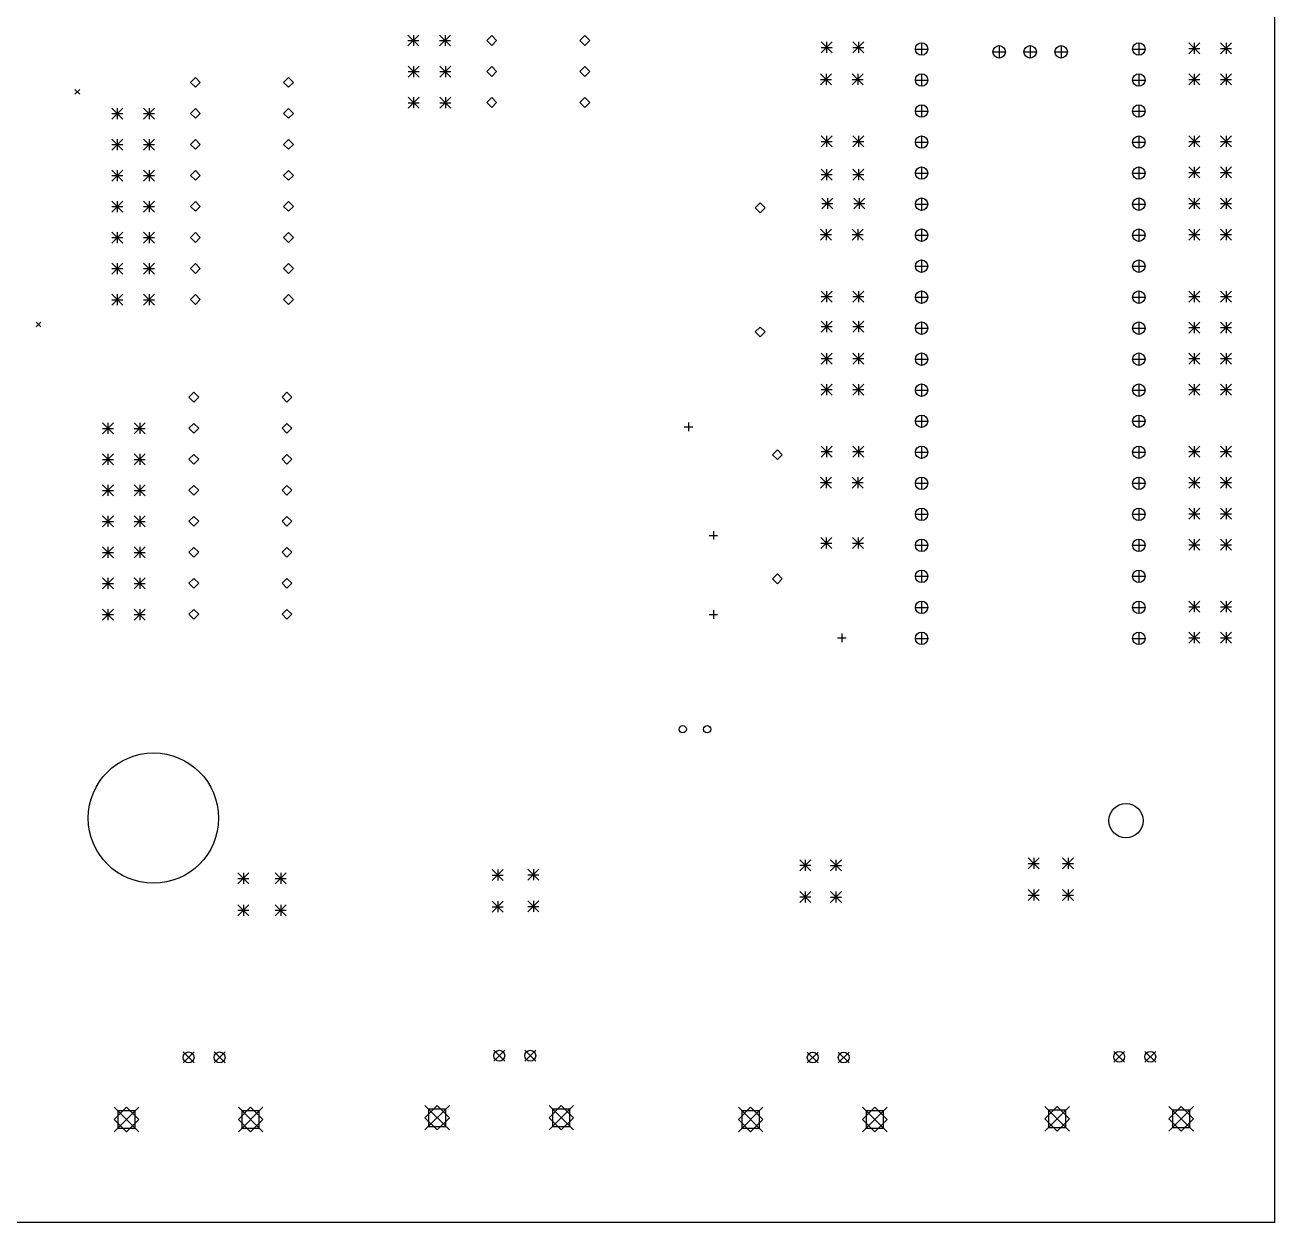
# Model space of a CAD drawing. Extents: x 10 to 419, y -288 to -23.
# Drawn here: x 316.6 to 419, y -216.5 to -118.5 of the extents above; entities that cross this region are included whole.
import ezdxf

# ---------------------------------------------------------------- set-up
doc = ezdxf.new("R2010")
doc.units = 0
doc.layers.add('BLACK', color=7, linetype='CONTINUOUS')

msp = doc.modelspace()

# ---------------------------------------------------------------- linework, layer by layer
at = {"layer": 'BLACK', "linetype": 'CONTINUOUS'}
for p, q in [((418.973, -216.5), (418.973, -23)), ((347.993, -119.298), (348.893, -120.198)), ((348.893, -119.298), (347.993, -120.198)), ((348.443, -119.298), (348.443, -120.198)), ((350.593, -119.298), (351.493, -120.198)), ((351.493, -119.298), (350.593, -120.198)), ((351.043, -119.298), (351.043, -120.198)), ((354.853, -119.348), (354.453, -119.748)), ((355.253, -119.748), (354.853, -119.348)), ((362.473, -119.348), (362.073, -119.748)), ((362.873, -119.748), (362.473, -119.348)), ((347.993, -119.748), (348.893, -119.748)), ((350.593, -119.748), (351.493, -119.748)), ((354.453, -119.748), (354.853, -120.148)), ((354.853, -120.148), (355.253, -119.748)), ((362.073, -119.748), (362.473, -120.148)), ((362.473, -120.148), (362.873, -119.748)), ((381.82, -119.87), (382.72, -120.77)), ((382.72, -119.87), (381.82, -120.77)), ((381.82, -120.32), (382.72, -120.32)), ((382.27, -119.87), (382.27, -120.77)), ((384.42, -119.87), (385.32, -120.77)), ((385.32, -119.87), (384.42, -120.77)), ((384.42, -120.32), (385.32, -120.32)), ((384.87, -119.87), (384.87, -120.77)), ((389.532, -120.446), (390.552, -120.446)), ((390.042, -119.936), (390.042, -120.956)), ((395.882, -120.676), (396.902, -120.676)), ((396.392, -120.166), (396.392, -121.186)), ((398.422, -120.676), (399.442, -120.676)), ((398.932, -120.166), (398.932, -121.186)), ((400.962, -120.676), (401.982, -120.676)), ((401.472, -120.166), (401.472, -121.186)), ((407.312, -120.446), (408.332, -120.446)), ((407.822, -119.936), (407.822, -120.956)), ((411.919, -119.946), (412.819, -120.846)), ((412.819, -119.946), (411.919, -120.846)), ((411.919, -120.396), (412.819, -120.396)), ((412.369, -119.946), (412.369, -120.846)), ((414.519, -119.946), (415.419, -120.846)), ((415.419, -119.946), (414.519, -120.846)), ((414.519, -120.396), (415.419, -120.396)), ((414.969, -119.946), (414.969, -120.846)), ((330.596, -122.777), (330.196, -123.177)), ((330.996, -123.177), (330.596, -122.777)), ((338.216, -122.777), (337.816, -123.177)), ((338.616, -123.177), (338.216, -122.777)), ((348.008, -121.838), (348.908, -122.738)), ((348.908, -121.838), (348.008, -122.738)), ((348.008, -122.288), (348.908, -122.288)), ((348.458, -121.838), (348.458, -122.738)), ((350.608, -121.838), (351.508, -122.738)), ((351.508, -121.838), (350.608, -122.738)), ((350.608, -122.288), (351.508, -122.288)), ((351.058, -121.838), (351.058, -122.738)), ((354.853, -121.888), (354.453, -122.288)), ((354.453, -122.288), (354.853, -122.688)), ((355.253, -122.288), (354.853, -121.888)), ((354.853, -122.688), (355.253, -122.288)), ((362.473, -121.888), (362.073, -122.288)), ((362.073, -122.288), (362.473, -122.688)), ((362.873, -122.288), (362.473, -121.888)), ((362.473, -122.688), (362.873, -122.288)), ((381.769, -122.486), (382.669, -123.386)), ((382.669, -122.486), (381.769, -123.386)), ((382.219, -122.486), (382.219, -123.386)), ((384.369, -122.486), (385.269, -123.386)), ((385.269, -122.486), (384.369, -123.386)), ((384.819, -122.486), (384.819, -123.386)), ((390.042, -122.476), (390.042, -123.496)), ((407.822, -122.476), (407.822, -123.496)), ((411.919, -122.486), (412.819, -123.386)), ((412.819, -122.486), (411.919, -123.386)), ((412.369, -122.486), (412.369, -123.386)), ((414.519, -122.486), (415.419, -123.386)), ((415.419, -122.486), (414.519, -123.386)), ((414.969, -122.486), (414.969, -123.386)), ((320.731, -123.754), (321.131, -124.154)), ((321.131, -123.754), (320.731, -124.154)), ((330.196, -123.177), (330.596, -123.577)), ((330.596, -123.577), (330.996, -123.177)), ((337.816, -123.177), (338.216, -123.577)), ((338.216, -123.577), (338.616, -123.177)), ((381.769, -122.936), (382.669, -122.936)), ((384.369, -122.936), (385.269, -122.936)), ((389.532, -122.986), (390.552, -122.986)), ((407.312, -122.986), (408.332, -122.986)), ((411.919, -122.936), (412.819, -122.936)), ((414.519, -122.936), (415.419, -122.936)), ((348.008, -124.393), (348.908, -125.293)), ((348.908, -124.393), (348.008, -125.293)), ((348.458, -124.393), (348.458, -125.293)), ((350.608, -124.393), (351.508, -125.293)), ((351.508, -124.393), (350.608, -125.293)), ((351.058, -124.393), (351.058, -125.293)), ((354.853, -124.428), (354.453, -124.828)), ((354.453, -124.828), (354.853, -125.228)), ((355.253, -124.828), (354.853, -124.428)), ((354.853, -125.228), (355.253, -124.828)), ((362.473, -124.428), (362.073, -124.828)), ((362.073, -124.828), (362.473, -125.228)), ((362.873, -124.828), (362.473, -124.428)), ((362.473, -125.228), (362.873, -124.828)), ((323.751, -125.282), (324.651, -126.182)), ((324.651, -125.282), (323.751, -126.182)), ((323.751, -125.732), (324.651, -125.732)), ((324.201, -125.282), (324.201, -126.182)), ((326.351, -125.282), (327.251, -126.182)), ((327.251, -125.282), (326.351, -126.182)), ((326.351, -125.732), (327.251, -125.732)), ((326.801, -125.282), (326.801, -126.182)), ((330.596, -125.317), (330.196, -125.717)), ((330.196, -125.717), (330.596, -126.117)), ((330.996, -125.717), (330.596, -125.317)), ((330.596, -126.117), (330.996, -125.717)), ((338.216, -125.317), (337.816, -125.717)), ((337.816, -125.717), (338.216, -126.117)), ((338.616, -125.717), (338.216, -125.317)), ((338.216, -126.117), (338.616, -125.717)), ((348.008, -124.843), (348.908, -124.843)), ((350.608, -124.843), (351.508, -124.843)), ((389.532, -125.526), (390.552, -125.526)), ((390.042, -125.016), (390.042, -126.036)), ((407.312, -125.526), (408.332, -125.526)), ((407.822, -125.016), (407.822, -126.036)), ((323.751, -127.822), (324.651, -128.722)), ((324.651, -127.822), (323.751, -128.722)), ((324.201, -127.822), (324.201, -128.722)), ((326.351, -127.822), (327.251, -128.722)), ((327.251, -127.822), (326.351, -128.722)), ((326.801, -127.822), (326.801, -128.722)), ((330.596, -127.857), (330.196, -128.257)), ((330.996, -128.257), (330.596, -127.857)), ((338.216, -127.857), (337.816, -128.257)), ((338.616, -128.257), (338.216, -127.857)), ((381.82, -127.566), (382.72, -128.466)), ((382.72, -127.566), (381.82, -128.466)), ((382.27, -127.566), (382.27, -128.466)), ((384.42, -127.566), (385.32, -128.466)), ((385.32, -127.566), (384.42, -128.466)), ((384.87, -127.566), (384.87, -128.466)), ((390.042, -127.556), (390.042, -128.576)), ((407.822, -127.556), (407.822, -128.576)), ((411.919, -127.566), (412.819, -128.466)), ((412.819, -127.566), (411.919, -128.466)), ((412.369, -127.566), (412.369, -128.466)), ((414.519, -127.566), (415.419, -128.466)), ((415.419, -127.566), (414.519, -128.466)), ((414.969, -127.566), (414.969, -128.466)), ((323.751, -128.272), (324.651, -128.272)), ((326.351, -128.272), (327.251, -128.272)), ((330.196, -128.257), (330.596, -128.657)), ((330.596, -128.657), (330.996, -128.257)), ((337.816, -128.257), (338.216, -128.657)), ((338.216, -128.657), (338.616, -128.257)), ((381.82, -128.016), (382.72, -128.016)), ((384.42, -128.016), (385.32, -128.016)), ((389.532, -128.066), (390.552, -128.066)), ((407.312, -128.066), (408.332, -128.066)), ((411.919, -128.016), (412.819, -128.016)), ((414.519, -128.016), (415.419, -128.016)), ((323.751, -130.362), (324.651, -131.262)), ((324.651, -130.362), (323.751, -131.262)), ((323.751, -130.812), (324.651, -130.812)), ((324.201, -130.362), (324.201, -131.262)), ((326.351, -130.362), (327.251, -131.262)), ((327.251, -130.362), (326.351, -131.262)), ((326.351, -130.812), (327.251, -130.812)), ((326.801, -130.362), (326.801, -131.262)), ((330.596, -130.397), (330.196, -130.797)), ((330.196, -130.797), (330.596, -131.197)), ((330.996, -130.797), (330.596, -130.397)), ((330.596, -131.197), (330.996, -130.797)), ((338.216, -130.397), (337.816, -130.797)), ((337.816, -130.797), (338.216, -131.197)), ((338.616, -130.797), (338.216, -130.397)), ((338.216, -131.197), (338.616, -130.797)), ((381.82, -130.284), (382.72, -131.184)), ((382.72, -130.284), (381.82, -131.184)), ((381.82, -130.734), (382.72, -130.734)), ((382.27, -130.284), (382.27, -131.184)), ((384.42, -130.284), (385.32, -131.184)), ((385.32, -130.284), (384.42, -131.184)), ((384.42, -130.734), (385.32, -130.734)), ((384.87, -130.284), (384.87, -131.184)), ((389.532, -130.606), (390.552, -130.606)), ((390.042, -130.096), (390.042, -131.116)), ((407.312, -130.606), (408.332, -130.606)), ((407.822, -130.096), (407.822, -131.116)), ((411.919, -130.106), (412.819, -131.006)), ((412.819, -130.106), (411.919, -131.006)), ((411.919, -130.556), (412.819, -130.556)), ((412.369, -130.106), (412.369, -131.006)), ((414.519, -130.106), (415.419, -131.006)), ((415.419, -130.106), (414.519, -131.006)), ((414.519, -130.556), (415.419, -130.556)), ((414.969, -130.106), (414.969, -131.006)), ((323.751, -132.902), (324.651, -133.802)), ((324.651, -132.902), (323.751, -133.802)), ((324.201, -132.902), (324.201, -133.802)), ((326.351, -132.902), (327.251, -133.802)), ((327.251, -132.902), (326.351, -133.802)), ((326.801, -132.902), (326.801, -133.802)), ((330.596, -132.937), (330.196, -133.337)), ((330.996, -133.337), (330.596, -132.937)), ((338.216, -132.937), (337.816, -133.337)), ((338.616, -133.337), (338.216, -132.937)), ((381.887, -132.646), (382.787, -133.546)), ((382.787, -132.646), (381.887, -133.546)), ((382.337, -132.646), (382.337, -133.546)), ((384.487, -132.646), (385.387, -133.546)), ((385.387, -132.646), (384.487, -133.546)), ((384.937, -132.646), (384.937, -133.546)), ((390.042, -132.636), (390.042, -133.656)), ((407.822, -132.636), (407.822, -133.656)), ((411.919, -132.646), (412.819, -133.546)), ((412.819, -132.646), (411.919, -133.546)), ((412.369, -132.646), (412.369, -133.546)), ((414.519, -132.646), (415.419, -133.546)), ((415.419, -132.646), (414.519, -133.546)), ((414.969, -132.646), (414.969, -133.546)), ((323.751, -133.352), (324.651, -133.352)), ((326.351, -133.352), (327.251, -133.352)), ((330.196, -133.337), (330.596, -133.737)), ((330.596, -133.737), (330.996, -133.337)), ((337.816, -133.337), (338.216, -133.737)), ((338.216, -133.737), (338.616, -133.337)), ((376.83, -133.05), (376.43, -133.45)), ((376.43, -133.45), (376.83, -133.85)), ((377.23, -133.45), (376.83, -133.05)), ((376.83, -133.85), (377.23, -133.45)), ((381.887, -133.096), (382.787, -133.096)), ((384.487, -133.096), (385.387, -133.096)), ((389.532, -133.146), (390.552, -133.146)), ((407.312, -133.146), (408.332, -133.146)), ((411.919, -133.096), (412.819, -133.096)), ((414.519, -133.096), (415.419, -133.096)), ((323.751, -135.442), (324.651, -136.342)), ((324.651, -135.442), (323.751, -136.342)), ((323.751, -135.892), (324.651, -135.892)), ((324.201, -135.442), (324.201, -136.342)), ((326.351, -135.442), (327.251, -136.342)), ((327.251, -135.442), (326.351, -136.342)), ((326.351, -135.892), (327.251, -135.892)), ((326.801, -135.442), (326.801, -136.342)), ((330.596, -135.477), (330.196, -135.877)), ((330.196, -135.877), (330.596, -136.277)), ((330.996, -135.877), (330.596, -135.477)), ((330.596, -136.277), (330.996, -135.877)), ((338.216, -135.477), (337.816, -135.877)), ((337.816, -135.877), (338.216, -136.277)), ((338.616, -135.877), (338.216, -135.477)), ((338.216, -136.277), (338.616, -135.877)), ((381.769, -135.186), (382.669, -136.086)), ((382.669, -135.186), (381.769, -136.086)), ((381.769, -135.636), (382.669, -135.636)), ((382.219, -135.186), (382.219, -136.086)), ((384.369, -135.186), (385.269, -136.086)), ((385.269, -135.186), (384.369, -136.086)), ((384.369, -135.636), (385.269, -135.636)), ((384.819, -135.186), (384.819, -136.086)), ((389.532, -135.686), (390.552, -135.686)), ((390.042, -135.176), (390.042, -136.196)), ((407.312, -135.686), (408.332, -135.686)), ((407.822, -135.176), (407.822, -136.196)), ((411.919, -135.186), (412.819, -136.086)), ((412.819, -135.186), (411.919, -136.086)), ((411.919, -135.636), (412.819, -135.636)), ((412.369, -135.186), (412.369, -136.086)), ((414.519, -135.186), (415.419, -136.086)), ((415.419, -135.186), (414.519, -136.086)), ((414.519, -135.636), (415.419, -135.636)), ((414.969, -135.186), (414.969, -136.086)), ((323.751, -137.982), (324.651, -138.882)), ((324.651, -137.982), (323.751, -138.882)), ((324.201, -137.982), (324.201, -138.882)), ((326.351, -137.982), (327.251, -138.882)), ((327.251, -137.982), (326.351, -138.882)), ((326.801, -137.982), (326.801, -138.882)), ((330.596, -138.017), (330.196, -138.417)), ((330.996, -138.417), (330.596, -138.017)), ((338.216, -138.017), (337.816, -138.417)), ((338.616, -138.417), (338.216, -138.017)), ((390.042, -137.716), (390.042, -138.736)), ((407.822, -137.716), (407.822, -138.736)), ((323.751, -138.432), (324.651, -138.432)), ((326.351, -138.432), (327.251, -138.432)), ((330.196, -138.417), (330.596, -138.817)), ((330.596, -138.817), (330.996, -138.417)), ((337.816, -138.417), (338.216, -138.817)), ((338.216, -138.817), (338.616, -138.417)), ((389.532, -138.226), (390.552, -138.226)), ((407.312, -138.226), (408.332, -138.226)), ((323.751, -140.522), (324.651, -141.422)), ((324.651, -140.522), (323.751, -141.422)), ((323.751, -140.972), (324.651, -140.972)), ((324.201, -140.522), (324.201, -141.422)), ((326.351, -140.522), (327.251, -141.422)), ((327.251, -140.522), (326.351, -141.422)), ((326.351, -140.972), (327.251, -140.972)), ((326.801, -140.522), (326.801, -141.422)), ((330.596, -140.557), (330.196, -140.957)), ((330.196, -140.957), (330.596, -141.357)), ((330.996, -140.957), (330.596, -140.557)), ((330.596, -141.357), (330.996, -140.957)), ((338.216, -140.557), (337.816, -140.957)), ((337.816, -140.957), (338.216, -141.357)), ((338.616, -140.957), (338.216, -140.557)), ((338.216, -141.357), (338.616, -140.957)), ((381.82, -140.266), (382.72, -141.166)), ((382.72, -140.266), (381.82, -141.166)), ((381.82, -140.716), (382.72, -140.716)), ((382.27, -140.266), (382.27, -141.166)), ((384.42, -140.266), (385.32, -141.166)), ((385.32, -140.266), (384.42, -141.166)), ((384.42, -140.716), (385.32, -140.716)), ((384.87, -140.266), (384.87, -141.166)), ((389.532, -140.766), (390.552, -140.766)), ((390.042, -140.256), (390.042, -141.276)), ((407.312, -140.766), (408.332, -140.766)), ((407.822, -140.256), (407.822, -141.276)), ((411.919, -140.266), (412.819, -141.166)), ((412.819, -140.266), (411.919, -141.166)), ((411.919, -140.716), (412.819, -140.716)), ((412.369, -140.266), (412.369, -141.166)), ((414.519, -140.266), (415.419, -141.166)), ((415.419, -140.266), (414.519, -141.166)), ((414.519, -140.716), (415.419, -140.716)), ((414.969, -140.266), (414.969, -141.166)), ((317.554, -142.804), (317.954, -143.204)), ((317.954, -142.804), (317.554, -143.204)), ((376.83, -143.21), (376.43, -143.61)), ((377.23, -143.61), (376.83, -143.21)), ((381.82, -142.73), (382.72, -143.63)), ((382.72, -142.73), (381.82, -143.63)), ((381.82, -143.18), (382.72, -143.18)), ((382.27, -142.73), (382.27, -143.63)), ((384.42, -142.73), (385.32, -143.63)), ((385.32, -142.73), (384.42, -143.63)), ((384.42, -143.18), (385.32, -143.18)), ((384.87, -142.73), (384.87, -143.63)), ((390.042, -142.796), (390.042, -143.816)), ((407.822, -142.796), (407.822, -143.816)), ((411.919, -142.806), (412.819, -143.706)), ((412.819, -142.806), (411.919, -143.706)), ((412.369, -142.806), (412.369, -143.706)), ((414.519, -142.806), (415.419, -143.706)), ((415.419, -142.806), (414.519, -143.706)), ((414.969, -142.806), (414.969, -143.706)), ((376.43, -143.61), (376.83, -144.01)), ((376.83, -144.01), (377.23, -143.61)), ((389.532, -143.306), (390.552, -143.306)), ((407.312, -143.306), (408.332, -143.306)), ((411.919, -143.256), (412.819, -143.256)), ((414.519, -143.256), (415.419, -143.256)), ((381.82, -145.346), (382.72, -146.246)), ((382.72, -145.346), (381.82, -146.246)), ((381.82, -145.796), (382.72, -145.796)), ((382.27, -145.346), (382.27, -146.246)), ((384.42, -145.346), (385.32, -146.246)), ((385.32, -145.346), (384.42, -146.246)), ((384.42, -145.796), (385.32, -145.796)), ((384.87, -145.346), (384.87, -146.246)), ((389.532, -145.846), (390.552, -145.846)), ((390.042, -145.336), (390.042, -146.356)), ((407.312, -145.846), (408.332, -145.846)), ((407.822, -145.336), (407.822, -146.356)), ((411.919, -145.346), (412.819, -146.246)), ((412.819, -145.346), (411.919, -146.246)), ((411.919, -145.796), (412.819, -145.796)), ((412.369, -145.346), (412.369, -146.246)), ((414.519, -145.346), (415.419, -146.246)), ((415.419, -145.346), (414.519, -146.246)), ((414.519, -145.796), (415.419, -145.796)), ((414.969, -145.346), (414.969, -146.246)), ((381.82, -147.886), (382.72, -148.786)), ((382.72, -147.886), (381.82, -148.786)), ((381.82, -148.336), (382.72, -148.336)), ((382.27, -147.886), (382.27, -148.786)), ((384.42, -147.886), (385.32, -148.786)), ((385.32, -147.886), (384.42, -148.786)), ((384.42, -148.336), (385.32, -148.336)), ((384.87, -147.886), (384.87, -148.786)), ((390.042, -147.876), (390.042, -148.896)), ((407.822, -147.876), (407.822, -148.896)), ((411.919, -147.886), (412.819, -148.786)), ((412.819, -147.886), (411.919, -148.786)), ((411.919, -148.336), (412.819, -148.336)), ((412.369, -147.886), (412.369, -148.786)), ((414.519, -147.886), (415.419, -148.786)), ((415.419, -147.886), (414.519, -148.786)), ((414.519, -148.336), (415.419, -148.336)), ((414.969, -147.886), (414.969, -148.786)), ((330.469, -148.558), (330.069, -148.958)), ((330.069, -148.958), (330.469, -149.358)), ((330.869, -148.958), (330.469, -148.558)), ((330.469, -149.358), (330.869, -148.958)), ((338.089, -148.558), (337.689, -148.958)), ((337.689, -148.958), (338.089, -149.358)), ((338.489, -148.958), (338.089, -148.558)), ((338.089, -149.358), (338.489, -148.958)), ((389.532, -148.386), (390.552, -148.386)), ((407.312, -148.386), (408.332, -148.386)), ((390.042, -150.416), (390.042, -151.436)), ((407.822, -150.416), (407.822, -151.436)), ((322.989, -151.063), (323.889, -151.963)), ((323.889, -151.063), (322.989, -151.963)), ((323.439, -151.063), (323.439, -151.963)), ((325.589, -151.063), (326.489, -151.963)), ((326.489, -151.063), (325.589, -151.963)), ((326.039, -151.063), (326.039, -151.963)), ((330.469, -151.098), (330.069, -151.498)), ((330.869, -151.498), (330.469, -151.098)), ((338.089, -151.098), (337.689, -151.498)), ((338.489, -151.498), (338.089, -151.098)), ((370.617, -151.384), (371.317, -151.384)), ((370.967, -151.034), (370.967, -151.734)), ((389.532, -150.926), (390.552, -150.926)), ((407.312, -150.926), (408.332, -150.926)), ((322.989, -151.513), (323.889, -151.513)), ((325.589, -151.513), (326.489, -151.513)), ((330.069, -151.498), (330.469, -151.898)), ((330.469, -151.898), (330.869, -151.498)), ((337.689, -151.498), (338.089, -151.898)), ((338.089, -151.898), (338.489, -151.498)), ((378.236, -153.27), (377.836, -153.67)), ((378.636, -153.67), (378.236, -153.27)), ((381.82, -152.966), (382.72, -153.866)), ((382.72, -152.966), (381.82, -153.866)), ((381.82, -153.416), (382.72, -153.416)), ((382.27, -152.966), (382.27, -153.866)), ((384.42, -152.966), (385.32, -153.866)), ((385.32, -152.966), (384.42, -153.866)), ((384.42, -153.416), (385.32, -153.416)), ((384.87, -152.966), (384.87, -153.866)), ((389.532, -153.466), (390.552, -153.466)), ((390.042, -152.956), (390.042, -153.976)), ((407.312, -153.466), (408.332, -153.466)), ((407.822, -152.956), (407.822, -153.976)), ((411.919, -152.966), (412.819, -153.866)), ((412.819, -152.966), (411.919, -153.866)), ((411.919, -153.416), (412.819, -153.416)), ((412.369, -152.966), (412.369, -153.866)), ((414.519, -152.966), (415.419, -153.866)), ((415.419, -152.966), (414.519, -153.866)), ((414.519, -153.416), (415.419, -153.416)), ((414.969, -152.966), (414.969, -153.866)), ((322.989, -153.603), (323.889, -154.503)), ((323.889, -153.603), (322.989, -154.503)), ((322.989, -154.053), (323.889, -154.053)), ((323.439, -153.603), (323.439, -154.503)), ((325.589, -153.603), (326.489, -154.503)), ((326.489, -153.603), (325.589, -154.503)), ((325.589, -154.053), (326.489, -154.053)), ((326.039, -153.603), (326.039, -154.503)), ((330.469, -153.638), (330.069, -154.038)), ((330.069, -154.038), (330.469, -154.438)), ((330.869, -154.038), (330.469, -153.638)), ((330.469, -154.438), (330.869, -154.038)), ((338.089, -153.638), (337.689, -154.038)), ((337.689, -154.038), (338.089, -154.438)), ((338.489, -154.038), (338.089, -153.638)), ((338.089, -154.438), (338.489, -154.038)), ((377.836, -153.67), (378.236, -154.07)), ((378.236, -154.07), (378.636, -153.67)), ((381.769, -155.506), (382.669, -156.406)), ((382.669, -155.506), (381.769, -156.406)), ((382.219, -155.506), (382.219, -156.406)), ((384.369, -155.506), (385.269, -156.406)), ((385.269, -155.506), (384.369, -156.406)), ((384.819, -155.506), (384.819, -156.406)), ((390.042, -155.496), (390.042, -156.516)), ((407.822, -155.496), (407.822, -156.516)), ((411.919, -155.506), (412.819, -156.406)), ((412.819, -155.506), (411.919, -156.406)), ((412.369, -155.506), (412.369, -156.406)), ((414.519, -155.506), (415.419, -156.406)), ((415.419, -155.506), (414.519, -156.406)), ((414.969, -155.506), (414.969, -156.406)), ((322.989, -156.143), (323.889, -157.043)), ((323.889, -156.143), (322.989, -157.043)), ((323.439, -156.143), (323.439, -157.043)), ((325.589, -156.143), (326.489, -157.043)), ((326.489, -156.143), (325.589, -157.043)), ((326.039, -156.143), (326.039, -157.043)), ((330.469, -156.178), (330.069, -156.578)), ((330.869, -156.578), (330.469, -156.178)), ((338.089, -156.178), (337.689, -156.578)), ((338.489, -156.578), (338.089, -156.178)), ((381.769, -155.956), (382.669, -155.956)), ((384.369, -155.956), (385.269, -155.956)), ((389.532, -156.006), (390.552, -156.006)), ((407.312, -156.006), (408.332, -156.006)), ((411.919, -155.956), (412.819, -155.956)), ((414.519, -155.956), (415.419, -155.956)), ((322.989, -156.593), (323.889, -156.593)), ((325.589, -156.593), (326.489, -156.593)), ((330.069, -156.578), (330.469, -156.978)), ((330.469, -156.978), (330.869, -156.578)), ((337.689, -156.578), (338.089, -156.978)), ((338.089, -156.978), (338.489, -156.578)), ((389.532, -158.546), (390.552, -158.546)), ((390.042, -158.036), (390.042, -159.056)), ((407.312, -158.546), (408.332, -158.546)), ((407.822, -158.036), (407.822, -159.056)), ((411.919, -158.046), (412.819, -158.946)), ((412.819, -158.046), (411.919, -158.946)), ((411.919, -158.496), (412.819, -158.496)), ((412.369, -158.046), (412.369, -158.946)), ((414.519, -158.046), (415.419, -158.946)), ((415.419, -158.046), (414.519, -158.946)), ((414.519, -158.496), (415.419, -158.496)), ((414.969, -158.046), (414.969, -158.946)), ((322.989, -158.683), (323.889, -159.583)), ((323.889, -158.683), (322.989, -159.583)), ((322.989, -159.133), (323.889, -159.133)), ((323.439, -158.683), (323.439, -159.583)), ((325.589, -158.683), (326.489, -159.583)), ((326.489, -158.683), (325.589, -159.583)), ((325.589, -159.133), (326.489, -159.133)), ((326.039, -158.683), (326.039, -159.583)), ((330.469, -158.718), (330.069, -159.118)), ((330.069, -159.118), (330.469, -159.518)), ((330.869, -159.118), (330.469, -158.718)), ((330.469, -159.518), (330.869, -159.118)), ((338.089, -158.718), (337.689, -159.118)), ((337.689, -159.118), (338.089, -159.518)), ((338.489, -159.118), (338.089, -158.718)), ((338.089, -159.518), (338.489, -159.118)), ((372.649, -160.274), (373.349, -160.274)), ((372.999, -159.924), (372.999, -160.624)), ((381.79, -160.459), (382.69, -161.359)), ((382.69, -160.459), (381.79, -161.359)), ((382.24, -160.459), (382.24, -161.359)), ((384.39, -160.459), (385.29, -161.359)), ((385.29, -160.459), (384.39, -161.359)), ((384.84, -160.459), (384.84, -161.359)), ((390.042, -160.576), (390.042, -161.596)), ((407.822, -160.576), (407.822, -161.596)), ((411.919, -160.586), (412.819, -161.486)), ((412.819, -160.586), (411.919, -161.486)), ((412.369, -160.586), (412.369, -161.486)), ((414.519, -160.586), (415.419, -161.486)), ((415.419, -160.586), (414.519, -161.486)), ((414.969, -160.586), (414.969, -161.486)), ((322.989, -161.223), (323.889, -162.123)), ((323.889, -161.223), (322.989, -162.123)), ((323.439, -161.223), (323.439, -162.123)), ((325.589, -161.223), (326.489, -162.123)), ((326.489, -161.223), (325.589, -162.123)), ((326.039, -161.223), (326.039, -162.123)), ((330.469, -161.258), (330.069, -161.658)), ((330.069, -161.658), (330.469, -162.058)), ((330.869, -161.658), (330.469, -161.258)), ((330.469, -162.058), (330.869, -161.658)), ((338.089, -161.258), (337.689, -161.658)), ((337.689, -161.658), (338.089, -162.058)), ((338.489, -161.658), (338.089, -161.258)), ((338.089, -162.058), (338.489, -161.658)), ((381.79, -160.909), (382.69, -160.909)), ((384.39, -160.909), (385.29, -160.909)), ((389.532, -161.086), (390.552, -161.086)), ((407.312, -161.086), (408.332, -161.086)), ((411.919, -161.036), (412.819, -161.036)), ((414.519, -161.036), (415.419, -161.036)), ((322.989, -161.673), (323.889, -161.673)), ((325.589, -161.673), (326.489, -161.673)), ((378.236, -163.43), (377.836, -163.83)), ((378.636, -163.83), (378.236, -163.43)), ((389.532, -163.626), (390.552, -163.626)), ((390.042, -163.116), (390.042, -164.136)), ((407.312, -163.626), (408.332, -163.626)), ((407.822, -163.116), (407.822, -164.136)), ((322.989, -163.763), (323.889, -164.663)), ((323.889, -163.763), (322.989, -164.663)), ((322.989, -164.213), (323.889, -164.213)), ((323.439, -163.763), (323.439, -164.663)), ((325.589, -163.763), (326.489, -164.663)), ((326.489, -163.763), (325.589, -164.663)), ((325.589, -164.213), (326.489, -164.213)), ((326.039, -163.763), (326.039, -164.663)), ((330.469, -163.798), (330.069, -164.198)), ((330.069, -164.198), (330.469, -164.598)), ((330.869, -164.198), (330.469, -163.798)), ((330.469, -164.598), (330.869, -164.198)), ((338.089, -163.798), (337.689, -164.198)), ((337.689, -164.198), (338.089, -164.598)), ((338.489, -164.198), (338.089, -163.798)), ((338.089, -164.598), (338.489, -164.198)), ((377.836, -163.83), (378.236, -164.23)), ((378.236, -164.23), (378.636, -163.83)), ((390.042, -165.656), (390.042, -166.676)), ((407.822, -165.656), (407.822, -166.676)), ((411.919, -165.666), (412.819, -166.566)), ((412.819, -165.666), (411.919, -166.566)), ((412.369, -165.666), (412.369, -166.566)), ((414.519, -165.666), (415.419, -166.566)), ((415.419, -165.666), (414.519, -166.566)), ((414.969, -165.666), (414.969, -166.566)), ((322.989, -166.303), (323.889, -167.203)), ((323.889, -166.303), (322.989, -167.203)), ((322.989, -166.753), (323.889, -166.753)), ((323.439, -166.303), (323.439, -167.203)), ((325.589, -166.303), (326.489, -167.203)), ((326.489, -166.303), (325.589, -167.203)), ((325.589, -166.753), (326.489, -166.753)), ((326.039, -166.303), (326.039, -167.203)), ((330.469, -166.338), (330.069, -166.738)), ((330.069, -166.738), (330.469, -167.138)), ((330.869, -166.738), (330.469, -166.338)), ((330.469, -167.138), (330.869, -166.738)), ((338.089, -166.338), (337.689, -166.738)), ((337.689, -166.738), (338.089, -167.138)), ((338.489, -166.738), (338.089, -166.338)), ((338.089, -167.138), (338.489, -166.738)), ((372.649, -166.751), (373.349, -166.751)), ((372.999, -166.401), (372.999, -167.101)), ((389.532, -166.166), (390.552, -166.166)), ((407.312, -166.166), (408.332, -166.166)), ((411.919, -166.116), (412.819, -166.116)), ((414.519, -166.116), (415.419, -166.116)), ((383.169, -168.656), (383.869, -168.656)), ((383.519, -168.306), (383.519, -169.006)), ((389.532, -168.706), (390.552, -168.706)), ((390.042, -168.196), (390.042, -169.216)), ((407.312, -168.706), (408.332, -168.706)), ((407.822, -168.196), (407.822, -169.216)), ((411.919, -168.206), (412.819, -169.106)), ((412.819, -168.206), (411.919, -169.106)), ((411.919, -168.656), (412.819, -168.656)), ((412.369, -168.206), (412.369, -169.106)), ((414.519, -168.206), (415.419, -169.106)), ((415.419, -168.206), (414.519, -169.106)), ((414.519, -168.656), (415.419, -168.656)), ((414.969, -168.206), (414.969, -169.106)), ((380.07, -186.83), (380.97, -187.73)), ((380.97, -186.83), (380.07, -187.73)), ((380.52, -186.83), (380.52, -187.73)), ((382.582, -186.847), (383.482, -187.747)), ((383.482, -186.847), (382.582, -187.747)), ((383.032, -186.847), (383.032, -187.747)), ((398.776, -186.68), (399.676, -187.58)), ((399.676, -186.68), (398.776, -187.58)), ((398.776, -187.13), (399.676, -187.13)), ((399.226, -186.68), (399.226, -187.58)), ((401.59, -186.68), (402.49, -187.58)), ((402.49, -186.68), (401.59, -187.58)), ((401.59, -187.13), (402.49, -187.13)), ((402.04, -186.68), (402.04, -187.58)), ((334.081, -187.919), (334.981, -188.819)), ((334.981, -187.919), (334.081, -188.819)), ((334.531, -187.919), (334.531, -188.819)), ((337.129, -187.919), (338.029, -188.819)), ((338.029, -187.919), (337.129, -188.819)), ((337.579, -187.919), (337.579, -188.819)), ((354.896, -187.639), (355.796, -188.539)), ((355.796, -187.639), (354.896, -188.539)), ((354.896, -188.089), (355.796, -188.089)), ((355.346, -187.639), (355.346, -188.539)), ((357.817, -187.609), (358.717, -188.509)), ((358.717, -187.609), (357.817, -188.509)), ((357.817, -188.059), (358.717, -188.059)), ((358.267, -187.609), (358.267, -188.509)), ((380.07, -187.28), (380.97, -187.28)), ((382.582, -187.297), (383.482, -187.297)), ((334.081, -188.369), (334.981, -188.369)), ((337.129, -188.369), (338.029, -188.369)), ((398.776, -189.28), (399.676, -190.18)), ((399.676, -189.28), (398.776, -190.18)), ((399.226, -189.28), (399.226, -190.18)), ((401.59, -189.28), (402.49, -190.18)), ((402.49, -189.28), (401.59, -190.18)), ((402.04, -189.28), (402.04, -190.18)), ((354.896, -190.239), (355.796, -191.139)), ((355.796, -190.239), (354.896, -191.139)), ((355.346, -190.239), (355.346, -191.139)), ((357.817, -190.209), (358.717, -191.109)), ((358.717, -190.209), (357.817, -191.109)), ((358.267, -190.209), (358.267, -191.109)), ((380.07, -189.43), (380.97, -190.33)), ((380.97, -189.43), (380.07, -190.33)), ((380.07, -189.88), (380.97, -189.88)), ((380.52, -189.43), (380.52, -190.33)), ((382.582, -189.447), (383.482, -190.347)), ((383.482, -189.447), (382.582, -190.347)), ((382.582, -189.897), (383.482, -189.897)), ((383.032, -189.447), (383.032, -190.347)), ((398.776, -189.73), (399.676, -189.73)), ((401.59, -189.73), (402.49, -189.73)), ((334.081, -190.519), (334.981, -191.419)), ((334.981, -190.519), (334.081, -191.419)), ((334.081, -190.969), (334.981, -190.969)), ((334.531, -190.519), (334.531, -191.419)), ((337.129, -190.519), (338.029, -191.419)), ((338.029, -190.519), (337.129, -191.419)), ((337.129, -190.969), (338.029, -190.969)), ((337.579, -190.519), (337.579, -191.419)), ((354.896, -190.689), (355.796, -190.689)), ((357.817, -190.659), (358.717, -190.659)), ((329.595, -202.575), (330.485, -203.465)), ((330.485, -202.575), (329.595, -203.465)), ((332.135, -202.575), (333.025, -203.465)), ((333.025, -202.575), (332.135, -203.465)), ((355.025, -202.435), (355.915, -203.325)), ((355.915, -202.435), (355.025, -203.325)), ((357.565, -202.435), (358.455, -203.325)), ((358.455, -202.435), (357.565, -203.325)), ((380.685, -202.585), (381.575, -203.475)), ((381.575, -202.585), (380.685, -203.475)), ((383.225, -202.585), (384.115, -203.475)), ((384.115, -202.585), (383.225, -203.475)), ((405.775, -202.525), (406.665, -203.415)), ((406.665, -202.525), (405.775, -203.415)), ((408.315, -202.525), (409.205, -203.415)), ((409.205, -202.525), (408.315, -203.415)), ((323.955, -207.095), (325.965, -209.105)), ((325.965, -207.095), (323.955, -209.105)), ((324.96, -207.095), (323.955, -208.1)), ((325.671, -207.389), (324.249, -207.389)), ((324.249, -207.389), (324.249, -208.811)), ((325.965, -208.1), (324.96, -207.095)), ((325.671, -208.811), (325.671, -207.389)), ((334.115, -207.095), (336.125, -209.105)), ((336.125, -207.095), (334.115, -209.105)), ((335.12, -207.095), (334.115, -208.1)), ((335.831, -207.389), (334.409, -207.389)), ((334.409, -207.389), (334.409, -208.811)), ((336.125, -208.1), (335.12, -207.095)), ((335.831, -208.811), (335.831, -207.389)), ((349.385, -206.955), (351.395, -208.965)), ((351.395, -206.955), (349.385, -208.965)), ((350.39, -206.955), (349.385, -207.96)), ((351.101, -207.249), (349.679, -207.249)), ((349.679, -207.249), (349.679, -208.671)), ((351.395, -207.96), (350.39, -206.955)), ((351.101, -208.671), (351.101, -207.249)), ((359.545, -206.955), (361.555, -208.965)), ((361.555, -206.955), (359.545, -208.965)), ((360.55, -206.955), (359.545, -207.96)), ((361.261, -207.249), (359.839, -207.249)), ((359.839, -207.249), (359.839, -208.671)), ((361.555, -207.96), (360.55, -206.955)), ((361.261, -208.671), (361.261, -207.249)), ((375.045, -207.105), (377.055, -209.115)), ((377.055, -207.105), (375.045, -209.115)), ((376.05, -207.105), (375.045, -208.11)), ((376.761, -207.399), (375.339, -207.399)), ((375.339, -207.399), (375.339, -208.821)), ((377.055, -208.11), (376.05, -207.105)), ((376.761, -208.821), (376.761, -207.399)), ((385.205, -207.105), (387.215, -209.115)), ((387.215, -207.105), (385.205, -209.115)), ((386.21, -207.105), (385.205, -208.11)), ((386.921, -207.399), (385.499, -207.399)), ((385.499, -207.399), (385.499, -208.821)), ((387.215, -208.11), (386.21, -207.105)), ((386.921, -208.821), (386.921, -207.399)), ((400.135, -207.045), (402.145, -209.055)), ((402.145, -207.045), (400.135, -209.055)), ((401.14, -207.045), (400.135, -208.05)), ((401.851, -207.339), (400.429, -207.339)), ((400.429, -207.339), (400.429, -208.761)), ((402.145, -208.05), (401.14, -207.045)), ((401.851, -208.761), (401.851, -207.339)), ((410.295, -207.045), (412.305, -209.055)), ((412.305, -207.045), (410.295, -209.055)), ((411.3, -207.045), (410.295, -208.05)), ((412.011, -207.339), (410.589, -207.339)), ((410.589, -207.339), (410.589, -208.761)), ((412.305, -208.05), (411.3, -207.045)), ((412.011, -208.761), (412.011, -207.339)), ((323.955, -208.1), (324.96, -209.105)), ((324.96, -209.105), (325.965, -208.1)), ((334.115, -208.1), (335.12, -209.105)), ((335.12, -209.105), (336.125, -208.1)), ((349.385, -207.96), (350.39, -208.965)), ((349.679, -208.671), (351.101, -208.671)), ((350.39, -208.965), (351.395, -207.96)), ((359.545, -207.96), (360.55, -208.965)), ((359.839, -208.671), (361.261, -208.671)), ((360.55, -208.965), (361.555, -207.96)), ((375.045, -208.11), (376.05, -209.115)), ((376.05, -209.115), (377.055, -208.11)), ((385.205, -208.11), (386.21, -209.115)), ((386.21, -209.115), (387.215, -208.11)), ((400.135, -208.05), (401.14, -209.055)), ((401.14, -209.055), (402.145, -208.05)), ((410.295, -208.05), (411.3, -209.055)), ((411.3, -209.055), (412.305, -208.05)), ((324.249, -208.811), (325.671, -208.811)), ((334.409, -208.811), (335.831, -208.811)), ((375.339, -208.821), (376.761, -208.821)), ((385.499, -208.821), (386.921, -208.821)), ((400.429, -208.761), (401.851, -208.761)), ((410.589, -208.761), (412.011, -208.761)), ((12.573, -216.5), (418.973, -216.5))]:
    msp.add_line(p, q, dxfattribs=at)
at = {"layer": 'BLACK'}
for centre, radius in [((390.042, -120.446), 0.51), ((396.392, -120.676), 0.51), ((398.932, -120.676), 0.51), ((401.472, -120.676), 0.51), ((407.822, -120.446), 0.51), ((390.042, -122.986), 0.51), ((407.822, -122.986), 0.51), ((390.042, -125.526), 0.51), ((407.822, -125.526), 0.51), ((390.042, -128.066), 0.51), ((407.822, -128.066), 0.51), ((390.042, -130.606), 0.51), ((407.822, -130.606), 0.51), ((390.042, -133.146), 0.51), ((407.822, -133.146), 0.51), ((390.042, -135.686), 0.51), ((407.822, -135.686), 0.51), ((390.042, -138.226), 0.51), ((407.822, -138.226), 0.51), ((390.042, -140.766), 0.51), ((407.822, -140.766), 0.51), ((390.042, -143.306), 0.51), ((407.822, -143.306), 0.51), ((390.042, -145.846), 0.51), ((407.822, -145.846), 0.51), ((390.042, -148.386), 0.51), ((407.822, -148.386), 0.51), ((390.042, -150.926), 0.51), ((407.822, -150.926), 0.51), ((390.042, -153.466), 0.51), ((407.822, -153.466), 0.51), ((390.042, -156.006), 0.51), ((407.822, -156.006), 0.51), ((390.042, -158.546), 0.51), ((407.822, -158.546), 0.51), ((390.042, -161.086), 0.51), ((407.822, -161.086), 0.51), ((390.042, -163.626), 0.51), ((407.822, -163.626), 0.51), ((390.042, -166.166), 0.51), ((407.822, -166.166), 0.51), ((390.042, -168.706), 0.51), ((407.822, -168.706), 0.51), ((370.491, -176.151), 0.3), ((372.491, -176.151), 0.3), ((327.161, -183.423), 5.334), ((406.77, -183.634), 1.4), ((330.04, -203.02), 0.445), ((332.58, -203.02), 0.445), ((355.47, -202.88), 0.445), ((358.01, -202.88), 0.445), ((381.13, -203.03), 0.445), ((383.67, -203.03), 0.445), ((406.22, -202.97), 0.445), ((408.76, -202.97), 0.445)]:
    msp.add_circle(centre, radius, dxfattribs=at)

doc.saveas('drawing.dxf')
